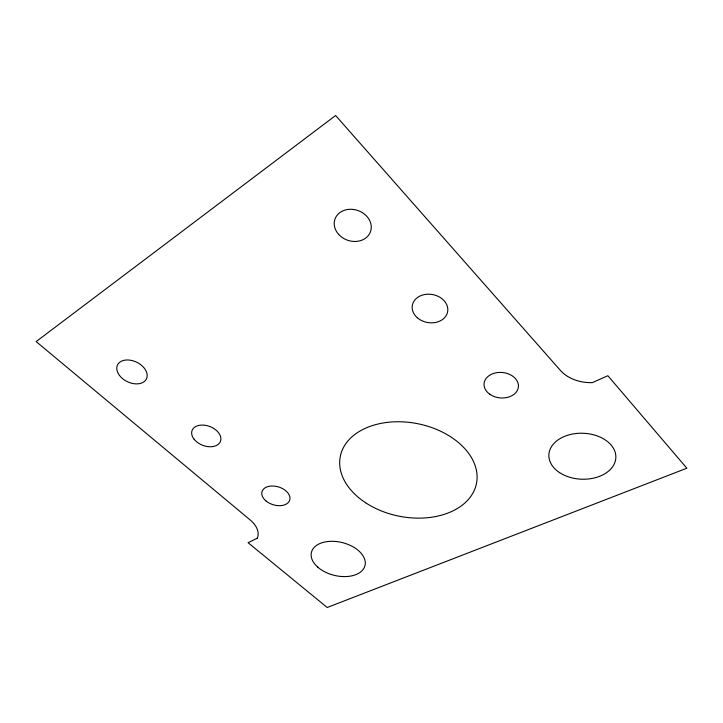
<?xml version="1.0" encoding="UTF-8"?>
<svg xmlns="http://www.w3.org/2000/svg" width="723" height="723" viewBox="0 0 723 723"><rect width="100%" height="100%" fill="white"/><g stroke="black" fill="none" stroke-linecap="round" stroke-linejoin="round"><path stroke-width="1.08" d="M257.271 538.21L248.07 542.702L327.212 607.492L686.85 468.215L607.853 375.716L592.363 382.621A36.756 27.51 -0.8 0 1 560.415 370.42L335.608 115.508L36.15 341.59L250.104 519.9A27.664 16.882 18.1 0 1 257.271 538.21M119.476 375.436A16.06 10.791 25.7 0 0 145.73 380.081A16.06 10.791 25.7 0 0 130.718 360.271A16.06 10.791 25.7 0 0 119.476 375.436M193.827 438.87A15.183 10.041 21 0 0 219.159 443.461A15.183 10.041 21 0 0 205.829 425.395A15.183 10.041 21 0 0 193.827 438.87M265.992 500.949A14.487 9.3 17 0 0 289.543 500.587A14.487 9.3 17 0 0 272.083 486.001A14.487 9.3 17 0 0 265.992 500.949M489.724 394.198A17.244 12.752 5.5 0 0 518.066 388.594A17.244 12.752 5.5 0 0 495.924 372.815A17.244 12.752 5.5 0 0 489.724 394.198M417.37 317.777A17.939 14.198 10.3 0 0 447.212 313.375A17.939 14.198 10.3 0 0 425.386 294.415A17.939 14.198 10.3 0 0 417.37 317.777M559.593 472.625A33.52 22.991 2.3 0 0 615.029 462.024A33.52 22.991 2.3 0 0 572.444 434.053A33.52 22.991 2.3 0 0 559.593 472.625M317.749 567.13A27.582 16.864 13.8 0 0 363.796 568.432A27.582 16.864 13.8 0 0 333.068 541.319A27.582 16.864 13.8 0 0 317.749 567.13M338.68 234.424A18.852 15.734 19.3 0 0 370.23 232.381A18.852 15.734 19.3 0 0 349.29 209.318A18.852 15.734 19.3 0 0 338.68 234.424M365.675 502.801A69.417 47.167 11.2 0 0 476.349 484.067A69.417 47.167 11.2 0 0 383.127 422.982A69.417 47.167 11.2 0 0 365.675 502.801"/></g></svg>
